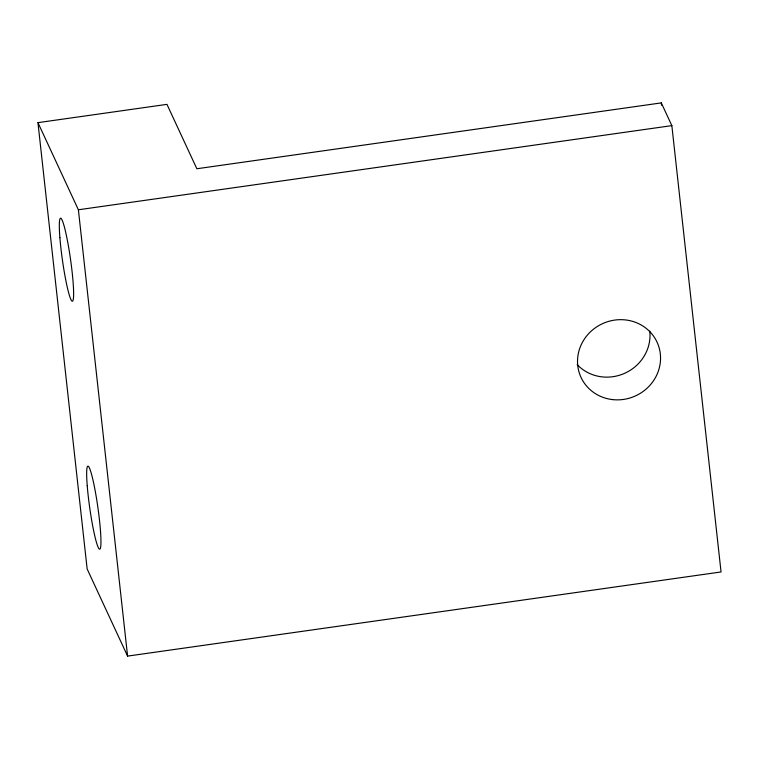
<?xml version="1.0" encoding="UTF-8"?>
<svg xmlns="http://www.w3.org/2000/svg" width="759" height="759" viewBox="0 0 759 759"><rect width="100%" height="100%" fill="white"/><g stroke="black" fill="none" stroke-linecap="round" stroke-linejoin="round"><path stroke-width="1.14" d="M37.95 122.654L166.961 104.362L196.856 168.754L661.307 102.892L671.848 125.624L721.05 571.954L127.588 656.108L87.152 568.984L37.95 122.654L78.386 209.778L127.588 656.108M78.386 209.778L671.848 125.624M661.307 102.892L661.563 105.254M649.78 331.18A41.897 39.705 -24.9 0 1 625.074 373.115A41.897 39.705 -24.9 0 1 577.182 364.586M612.579 399.604A41.897 39.705 -24.9 0 0 657.787 343.836A41.897 39.705 -24.9 0 0 586.754 335.848A41.897 39.705 -24.9 0 0 612.579 399.604M59.895 237.747A41.897 4.061 81.9 0 0 72.143 301.181A41.897 4.061 81.9 0 0 67.352 240.233A41.897 4.061 81.9 0 0 59.895 237.747M87.228 485.703A41.897 4.061 81.9 0 0 99.476 549.136A41.897 4.061 81.9 0 0 94.685 488.198A41.897 4.061 81.9 0 0 87.228 485.703"/></g></svg>
